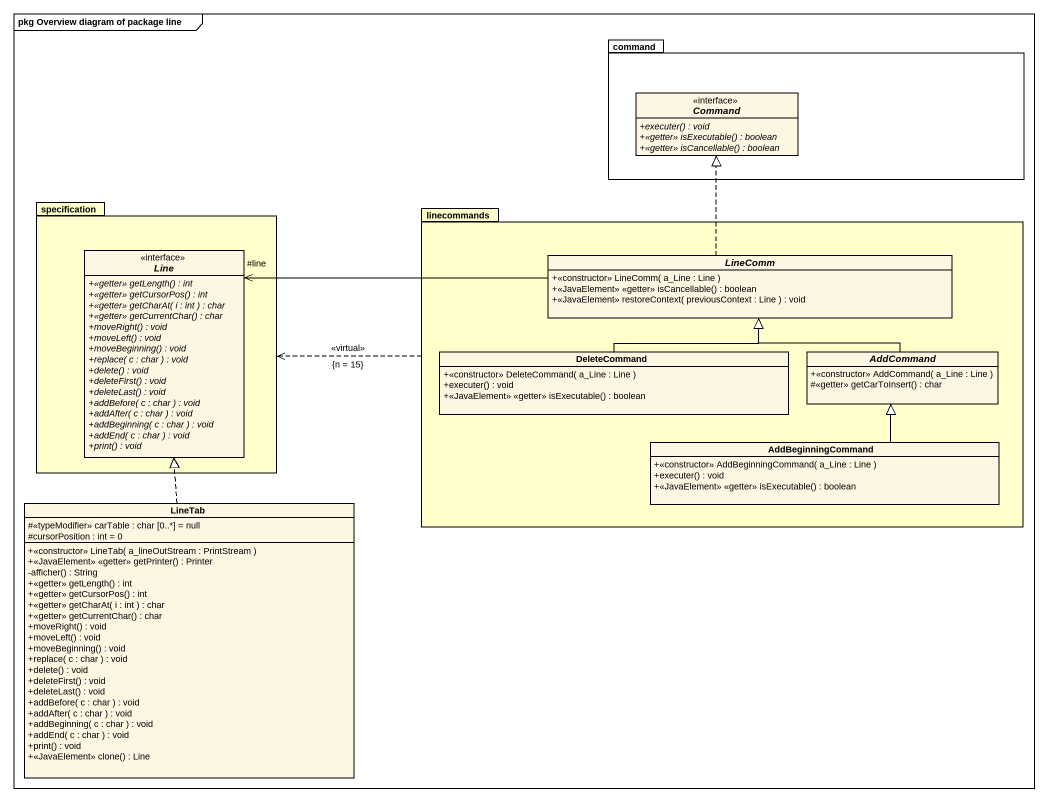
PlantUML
@startuml
mainframe pkg Overview diagram of package line
hide circle
hide empty members
skinparam classAttributeIconSize 0
package command {
  interface Command {
    {abstract} +executer() : void
    {abstract} +<<getter>> isExecutable() : boolean
    {abstract} +<<getter>> isCancellable() : boolean
  }
}
package specification #FFFFCC {
  interface Line {
    {abstract} +<<getter>> getLength() : int
    {abstract} +<<getter>> getCursorPos() : int
    {abstract} +<<getter>> getCharAt( i : int ) : char
    {abstract} +<<getter>> getCurrentChar() : char
    {abstract} +moveRight() : void
    {abstract} +moveLeft() : void
    {abstract} +moveBeginning() : void
    {abstract} +replace( c : char ) : void
    {abstract} +delete() : void
    {abstract} +deleteFirst() : void
    {abstract} +deleteLast() : void
    {abstract} +addBefore( c : char ) : void
    {abstract} +addAfter( c : char ) : void
    {abstract} +addBeginning( c : char ) : void
    {abstract} +addEnd( c : char ) : void
    {abstract} +print() : void
  }
}
package linecommands #FFFFCC {
  abstract class LineComm {
    +<<constructor>> LineComm( a_Line : Line )
    +<<JavaElement>> <<getter>> isCancellable() : boolean
    +<<JavaElement>> restoreContext( previousContext : Line ) : void
  }
  class DeleteCommand {
    +<<constructor>> DeleteCommand( a_Line : Line )
    +executer() : void
    +<<JavaElement>> <<getter>> isExecutable() : boolean
  }
  abstract class AddCommand {
    +<<constructor>> AddCommand( a_Line : Line )
    #<<getter>> getCarToInsert() : char
  }
  class AddBeginningCommand {
    +<<constructor>> AddBeginningCommand( a_Line : Line )
    +executer() : void
    +<<JavaElement>> <<getter>> isExecutable() : boolean
  }
}
class LineTab {
  #<<typeModifier>> carTable : char [0..*] = null
  #cursorPosition : int = 0
  +<<constructor>> LineTab( a_lineOutStream : PrintStream )
  +<<JavaElement>> <<getter>> getPrinter() : Printer
  -afficher() : String
  +<<getter>> getLength() : int
  +<<getter>> getCursorPos() : int
  +<<getter>> getCharAt( i : int ) : char
  +<<getter>> getCurrentChar() : char
  +moveRight() : void
  +moveLeft() : void
  +moveBeginning() : void
  +replace( c : char ) : void
  +delete() : void
  +deleteFirst() : void
  +deleteLast() : void
  +addBefore( c : char ) : void
  +addAfter( c : char ) : void
  +addBeginning( c : char ) : void
  +addEnd( c : char ) : void
  +print() : void
  +<<JavaElement>> clone() : Line
}
linecommands .left.> specification : <<virtual>>\n{n = 15}
Line "#line" <-right- LineComm
LineComm .up.|> Command
DeleteCommand -up-|> LineComm
AddCommand -left-|> LineComm
AddBeginningCommand -up-|> AddCommand
LineTab .up.|> Line
@enduml
